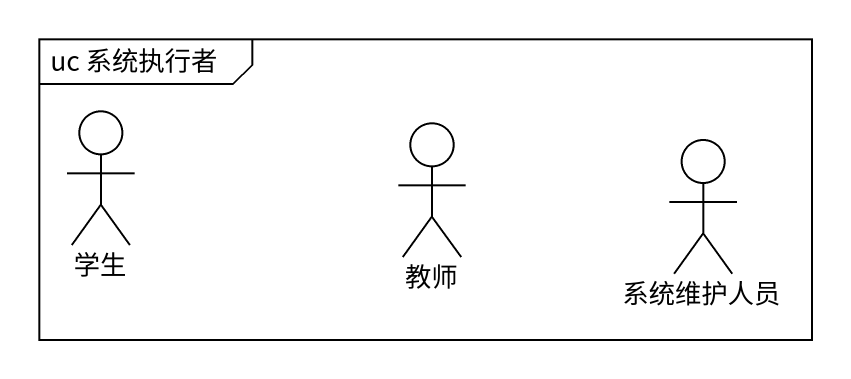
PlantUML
@startuml
mainframe uc 系统执行者
actor 学生
actor 教师
actor 系统维护人员
@enduml
